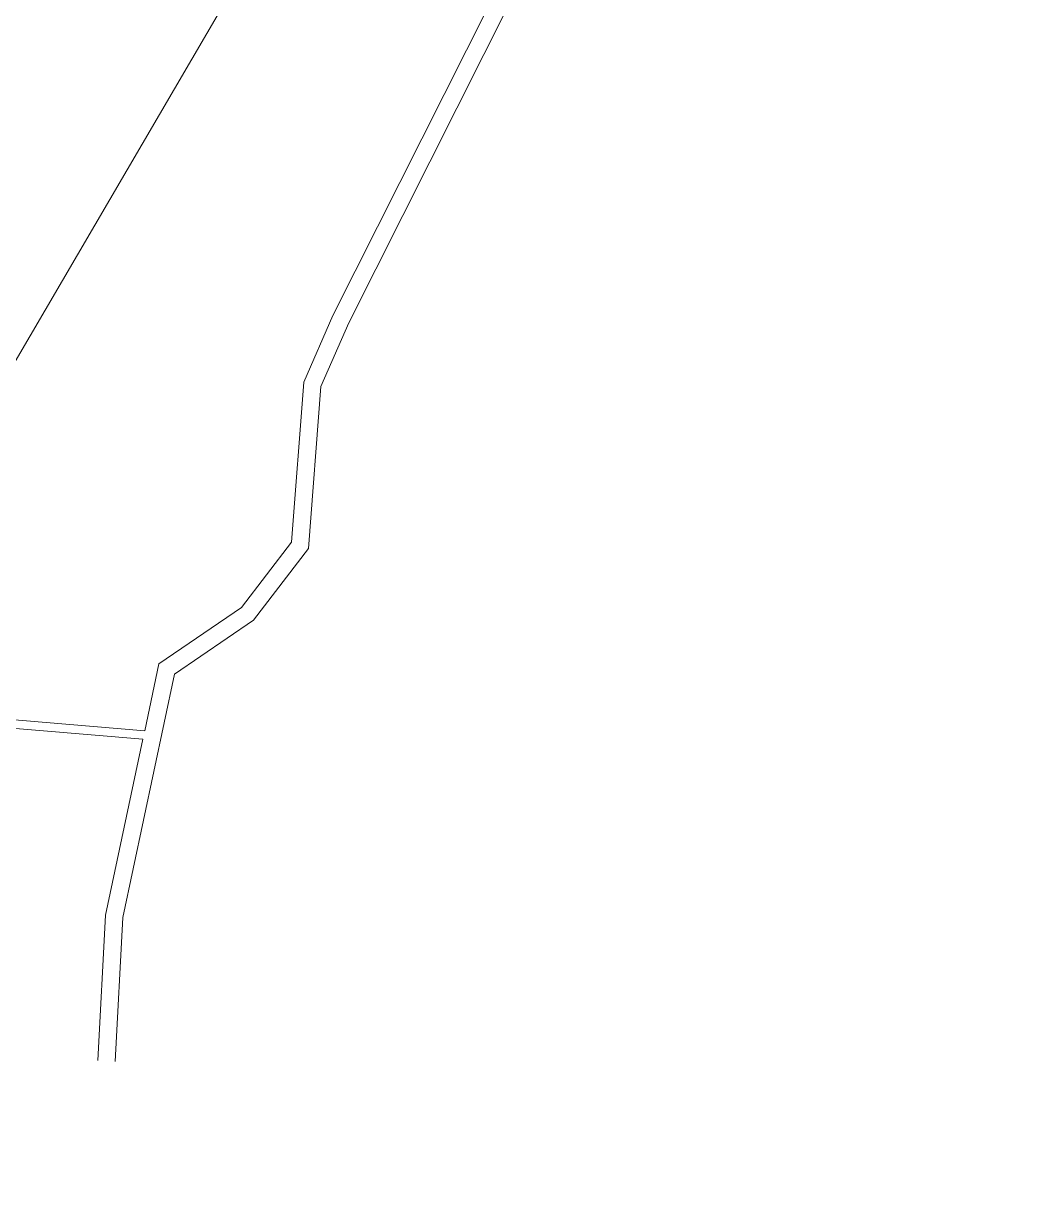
# Model space of a CAD drawing. Header units: metres. Extents: x -2567 to -1147, y 1126 to 2045.
# Drawn here: x -1553.5 to -1320.1, y 1125.7 to 1395.2 of the extents above; entities that cross this region are included whole.
import ezdxf

# ---------------------------------------------------------------- set-up
doc = ezdxf.new("R2010")
doc.units = ezdxf.units.M
doc.layers.add('BASIC MAP', color=7, linetype='Continuous', lineweight=9)
doc.layers.add('BOUNDARY FDT 1', color=1, linetype='Continuous', lineweight=18)

msp = doc.modelspace()

# ---------------------------------------------------------------- linework, layer by layer
at = {"layer": 'BASIC MAP', "lineweight": 0}
for points in [[(-1532.36, 1155.77), (-1530.59, 1188.99), (-1518.68, 1245.08), (-1500.48, 1257.54), (-1487.76, 1274.09), (-1484.9, 1311.49), (-1478.51, 1326.11), (-1409.93, 1462.55), (-1361.85, 1565.93), (-1340.71, 1610.18), (-1322.34, 1604.03), (-1320.11, 1603.16)], [(-1629.38, 1240.76), (-1525.54, 1232.04), (-1522.26, 1247.48), (-1503.26, 1260.48), (-1491.66, 1275.58), (-1488.84, 1312.47), (-1482.13, 1327.81), (-1446.21, 1399.26), (-1553.42, 1413.24), (-1594.61, 1415.93)], [(-2024.35, 1299.53), (-1999.94, 1298.47), (-1983.87, 1295.4), (-1955.53, 1282.99), (-1925.19, 1276.75), (-1841.02, 1262.34), (-1830.76, 1283.05), (-1809.55, 1288.21), (-1787.24, 1291.23), (-1748.75, 1287.51), (-1704.6, 1279.77), (-1687.22, 1288.6), (-1655.66, 1286.78), (-1642.09, 1284.34), (-1635.84, 1272.01), (-1631.27, 1255.41), (-1631.4, 1238.92), (-1525.95, 1230.07), (-1534.57, 1189.51), (-1536.35, 1155.98)]]:
    msp.add_lwpolyline(points, dxfattribs=at)
at = {"layer": 'BOUNDARY FDT 1'}
msp.add_lwpolyline([(-1660.23, 1639.76), (-1481.41, 1443.99), (-1667.34, 1125.73), (-2420.4, 1207.97), (-2566.74, 1457.4), (-2517.96, 1564.7), (-2246.18, 1543.79), (-1660.23, 1639.76)], dxfattribs=at)

doc.saveas('drawing.dxf')
